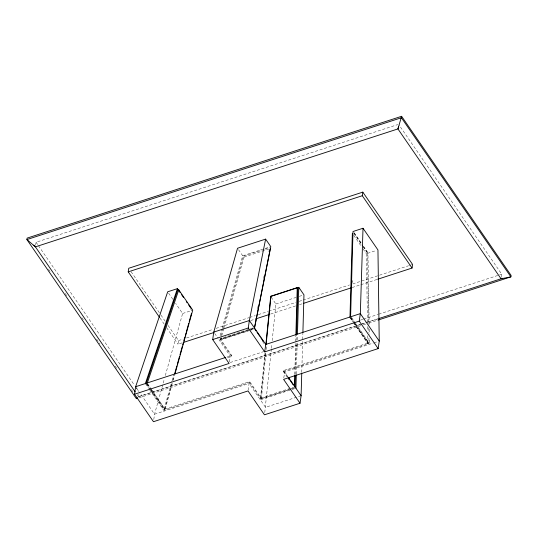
<?xml version="1.0" encoding="UTF-8"?>
<svg xmlns="http://www.w3.org/2000/svg" width="538" height="538" viewBox="0 0 538 538"><rect width="100%" height="100%" fill="white"/><g stroke="black" fill="none" stroke-linecap="round" stroke-linejoin="round"><path stroke-width="0.4" stroke-dasharray="2.69 2.02" d="M294.763 374.448L295.853 336.048M295.396 374.387L296.337 340.998M296.364 340.164L296.485 335.988M296.33 374.045L297.205 343.19M297.299 339.855L297.42 335.685M301.764 372.397L302.881 333.204M265.026 353.13L260.352 399.795L291.186 389.761M291.105 389.014L261.367 398.685L260.762 397.912L265.274 352.888M261.367 398.685L265.96 352.827M266.297 349.492L266.714 345.322M271.374 348.98L264.77 412.559M271.455 348.147L271.872 343.984M272.208 340.648L275.88 303.983L270.701 296.458M35.636 245.321L36.08 242.248L397.797 124.574M361.314 324.253L138.535 396.728L138.865 394.421M153.787 419.452L154.541 414.206L164.426 378.759M164.843 409.149L249.666 381.556L249.545 382.417L164.715 410.017L164.843 409.149L150.701 388.591M181.985 342.894L177.991 344.192L178.515 340.594L168.085 325.436M227.661 357.669L231.629 356.378L220.378 340.036L220.506 339.169L249.504 329.733M229.329 361.96L230.19 355.961L218.946 339.619L253.734 328.301M231.629 356.378L231.75 355.517L220.506 339.169M248.132 390.191L249.107 383.446L154.541 414.206L139.416 392.222M289.007 389.586L260.789 398.766L260.917 397.898L249.666 381.556M287.467 377.582L283.25 371.455L283.371 370.588L368.2 342.995L354.999 323.809M283.815 377.871L284.683 371.872L373.251 343.062M283.25 371.455L368.073 343.863L368.2 342.995M501.275 277.258L501.712 274.185L399.068 125.004M257.473 308.906L257.964 306.452M263.519 278.65L264.01 276.196M268.913 251.663L269.404 249.208M165.321 375.537L182.617 313.499L175.617 303.324M172.288 383.5L165.092 409.297L163.996 409.539L171.864 381.328M172.086 380.521L173.66 374.878M171.918 383.648L164.278 411.039L149.147 389.055M172.812 380.427L174.164 375.591M173.182 380.279L174.534 375.437M220.089 335.584L221.918 329.135M222.147 328.328L242.705 255.772L238.469 249.619M220.977 335.456L222.793 329.048M223.021 328.241L243.458 256.122L264.158 249.39M248.031 330.709L220.647 339.613L221.555 336.411M221.784 335.604L223.828 328.395M224.057 327.595L244.037 257.077L243.458 256.122M367.508 322.356L366.317 253.647L367.447 253.196L363.258 247.103M353.748 322.787L367.864 343.305L368.994 342.847L368.893 336.983M242.705 255.772L262.214 249.43M265.335 248.415L270.015 246.888M264.952 249.128L269.733 247.574M244.037 257.077L268.718 249.047M182.617 313.499L192.355 310.332M369.162 324.226L367.931 253.21L376.452 250.439M275.88 303.983L296.162 297.386M299.283 296.371L302.403 295.355M178.515 340.594L183.303 339.034M186.498 337.992L212.866 329.417M216.061 328.375L248.812 317.723M249.612 317.46L255.2 315.645M258.395 314.602L267.985 311.489M268.785 311.226L295.947 302.39M299.141 301.354L302.336 300.312M303.136 300.049L349.465 284.979M352.666 283.936L408.584 265.745M409.384 265.49L411.778 264.709M250.688 320.547L254.682 319.249M270.661 314.051L296.223 305.732M299.417 304.696L302.612 303.654M352.141 287.541L360.13 284.945M360.931 284.683L376.909 279.484M252.927 327.972L220.069 338.664L220.647 339.613M250.291 329.478L253.425 328.462M251.165 329.686L253.512 328.926M220.378 340.036L248.596 330.857M249.383 330.601L253.297 329.323M226.996 357.064L231.75 355.517M230.224 362.498L263.761 351.59M360.379 320.157L362.773 319.384M363.574 319.121L377.945 314.448M378.745 314.185L501.712 274.185M138.192 396.728L360.184 324.515M360.978 324.259L364.972 322.955M365.773 322.699L377.75 318.799M362.114 323.99L366.903 322.43M367.703 322.175L378.079 318.799M138.784 397.912L362.37 325.181M363.17 324.918L365.564 324.138M368.759 323.103L378.342 319.982M374.004 342.82L377.743 341.596M260.762 397.912L294.407 386.97M289.794 389.33L293.714 388.059M291.885 388.759L295.012 387.743M291.979 389.505L295.927 388.221M301.105 395.739L265.53 407.313L249.107 383.446M354.212 232.779L361.677 243.627M363.547 246.343L368.214 253.122M353.937 232.867L362.8 245.752M363.271 246.431L367.931 253.21M353.95 233.573L362.794 246.431M353.748 235.382L361.2 246.209M363.063 248.912L366.317 253.647M351.583 317.541L355.349 323.015M355.82 323.694L368.994 342.847M350.594 316.795L353.903 321.603M354.381 322.289L369.505 344.28L369.404 338.429M351.227 318.328L354.522 323.123M349.982 317.312L353.278 322.101M350.157 317.824L352.989 321.932M353.459 322.618L368.073 343.863M284.683 371.872L287.964 376.64M283.371 370.588L288.059 377.4M262.517 341.327L264.393 344.051M287.938 378.268L289.807 380.991M249.545 382.417L260.789 398.766M214.709 333.459L218.004 338.247M190.708 309.027L191.642 310.386M168.623 293.156L172.819 299.256M131.117 271.71L160.499 314.414M160.976 315.107L165.24 321.307M159.981 318.019L164.245 324.219M166.619 327.662L177.991 344.192M147.681 383.991L151.447 389.458M151.918 390.144L165.092 409.297M147.399 383.796L150.23 387.905M146.8 383.977L150.573 389.458M151.043 390.144L164.715 410.017M146.585 384.233L150.351 389.7M150.822 390.386L163.996 409.539M145.368 383.554L148.676 388.369M135.63 386.721L138.939 391.536M36.08 242.248L37.976 245.012M38.454 245.698L134.446 385.208M136.343 387.972L138.723 391.422M137.109 394.65L138.535 396.728M48.528 269.262L50.431 272.026M65.192 293.472L67.095 296.243M81.85 317.689L83.282 319.767M96.611 339.135L99.94 343.977M115.172 366.116L116.605 368.194M131.359 389.64L132.792 391.718M369.25 329.243L369.337 334.253M367.447 253.196L368.678 324.414M368.738 327.77L368.826 332.793M367.575 326.546L367.649 330.736M367.736 335.766L367.864 343.305"/><path stroke-width="0.81" d="M294.407 386.97L294.737 375.282M295.873 335.214L297.225 287.635L270.95 296.182L266.108 344.549M295.039 386.909L295.369 375.221M296.505 335.154L297.83 288.408L297.225 287.635M295.927 388.221L296.31 374.878M297.467 334.017L298.792 287.326L270.701 296.458L265.859 344.791M180.223 292.699L177.426 288.63L167.688 291.798L135.63 386.721L134.554 394.22L153.464 421.705L248.025 390.938L264.447 414.811L300.029 403.238L301.105 395.739L301.744 373.231M302.901 332.37L303.963 294.844L298.792 287.326M349.982 317.312L352.356 233.351M350.594 316.795L353.002 231.515L363.015 228.253L377.952 249.955L379.243 341.112L378.167 348.604L283.6 379.364L300.029 403.238M352.087 282.437L352.134 280.755M363.015 228.253L360.332 313.627L359.25 321.119L378.167 348.604M159.51 317.333L128.226 271.865L128.743 268.26L362.807 192.12L412.579 264.447L412.054 268.052L377.71 279.229M134.554 394.22L229.114 363.453L212.692 339.586L213.768 332.094L237.534 248.253L265.617 239.114L270.796 246.639L254.521 328.046M359.25 321.119L264.689 351.879L248.267 328.012L249.35 320.52L265.617 239.114M264.689 351.879L265.772 344.387L249.35 320.52L213.768 332.094M412.054 268.052L362.289 195.724L362.807 192.12M401.61 116.295L397.932 128.925L501.053 278.792L510.892 276.862L511.1 275.422L401.61 116.295L27.108 238.126L26.9 239.571L136.39 398.692L137.459 397.71M254.292 328.671L270.311 248.529M174.615 373.977L176.854 365.921M177.305 364.313L179.551 356.257M180.001 354.643L182.248 346.586M182.698 344.972L183.371 342.558M183.821 340.944L184.944 336.916M185.395 335.308L186.067 332.887M186.518 331.28L188.764 323.224M189.208 321.61L191.454 313.553M174.984 373.829L192.739 310.144L178.771 289.847L177.674 290.09L146.114 383.547M398.618 126.558L397.932 128.925L35.414 246.861L26.9 239.571L401.402 117.741L510.892 276.862L378.342 319.982M145.368 383.554L177.426 288.63M147.21 383.305L178.771 289.847M502.6 278.274L378.88 318.536M128.226 271.865L362.289 195.724M183.586 342.376L213.942 332.497M255.483 318.987L269.061 314.569M303.412 303.392L351.348 287.803M212.692 339.586L248.267 328.012M135.63 386.721L225.435 357.508M265.456 344.549L360.332 313.627L379.243 341.112M33.753 245.113L35.414 246.861L135.206 391.893M270.95 296.182L271.555 296.956M288.429 377.32L301.105 395.739M254.676 328.886L256.081 330.931M257.023 332.289L259.834 336.378M260.769 337.743L263.116 341.146M288.529 378.079L289.464 379.445M290.406 380.81L293.217 384.892M181.622 294.73L183.492 297.447M186.289 301.515L187.224 302.867M188.623 304.905L190.956 308.294"/></g></svg>
